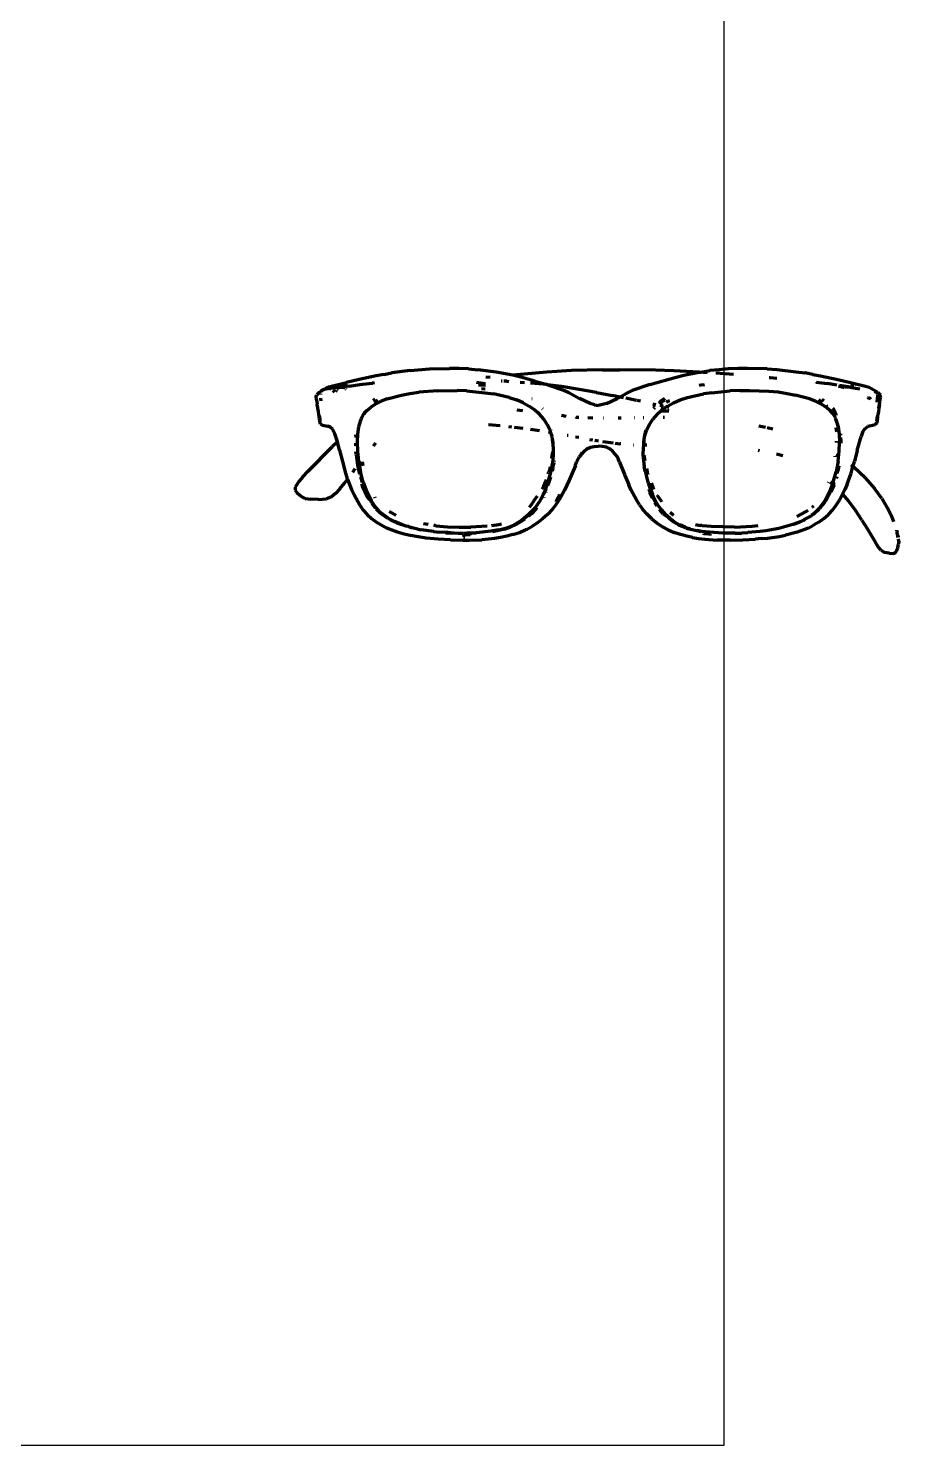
# Model space of a CAD drawing. Header units: millimetres. Extents: x 4307 to 31003, y 2809 to 20009.
# Drawn here: x 13235.4 to 13436.5, y 12475.6 to 12803 of the extents above; entities that cross this region are included whole.
import ezdxf

# ---------------------------------------------------------------- set-up
doc = ezdxf.new("R2010")
doc.units = ezdxf.units.MM
doc.layers.add('ProfileEdges', color=7, linetype='Continuous')

msp = doc.modelspace()

# ---------------------------------------------------------------- linework, layer by layer
msp.add_line((13331.86, 12686.88), (13333.02, 12686.77))
msp.add_lwpolyline([(10872.86, 13720.27), (13396.13, 13720.27), (13396.13, 12475.61), (10872.86, 12475.61)], close=True)
at = {"layer": 'ProfileEdges', "lineweight": 211}
for p, q in [((13323.61, 12723.94), (13328.14, 12724.31)), ((13328.14, 12724.31), (13332.69, 12724.43)), ((13334.93, 12724.4), (13332.69, 12724.43)), ((13337.13, 12724.3), (13334.93, 12724.4)), ((13337.13, 12724.3), (13339.29, 12724.1)), ((13397.14, 12724.3), (13394.99, 12724.1)), ((13399.34, 12724.4), (13397.14, 12724.3)), ((13401.58, 12724.43), (13399.34, 12724.4)), ((13406.14, 12724.31), (13401.58, 12724.43)), ((13406.14, 12724.31), (13408.4, 12724.13)), ((13304.83, 12720.16), (13308.91, 12721.15)), ((13311.83, 12721.84), (13308.91, 12721.15)), ((13315.79, 12722.71), (13311.83, 12721.84)), ((13312.72, 12720.75), (13314.93, 12721.01)), ((13315.4, 12721.05), (13314.93, 12721.01)), ((13317.58, 12723.02), (13315.79, 12722.71)), ((13317.58, 12723.02), (13319.43, 12723.38)), ((13323.61, 12723.94), (13319.43, 12723.38)), ((13340.91, 12720.88), (13338.99, 12721.13)), ((13343.48, 12723.57), (13339.29, 12724.1)), ((13341.05, 12720.86), (13340.91, 12720.88)), ((13342.14, 12722.38), (13341.15, 12722.28)), ((13347.39, 12722.86), (13343.48, 12723.57)), ((13344.93, 12721.49), (13344.64, 12721.5)), ((13346, 12721.44), (13345.26, 12721.47)), ((13346, 12721.44), (13346.42, 12721.41)), ((13355.24, 12723.53), (13347.39, 12722.86)), ((13349.2, 12722.43), (13347.39, 12722.86)), ((13349.07, 12721.23), (13350.03, 12721.17)), ((13352.48, 12721.49), (13349.2, 12722.43)), ((13354.4, 12720.75), (13351.47, 12721.03)), ((13352.48, 12721.49), (13355.28, 12720.67)), ((13360.91, 12723.9), (13355.24, 12723.53)), ((13368.06, 12724.06), (13360.91, 12723.9)), ((13368.06, 12724.06), (13372.03, 12724.08)), ((13380.35, 12723.97), (13372.03, 12724.08)), ((13378.99, 12720.67), (13385.08, 12722.39)), ((13384.54, 12723.83), (13380.35, 12723.97)), ((13390.45, 12723.51), (13384.54, 12723.83)), ((13385.08, 12722.39), (13386.87, 12722.86)), ((13386.87, 12722.86), (13390.45, 12723.51)), ((13390.45, 12723.51), (13390.79, 12723.57)), ((13392.3, 12723.41), (13390.45, 12723.51)), ((13390.79, 12723.57), (13392.86, 12723.9)), ((13394.99, 12724.1), (13392.86, 12723.9)), ((13398.39, 12722.98), (13394.29, 12723.28)), ((13406.61, 12722.33), (13406.84, 12722.31)), ((13406.84, 12722.31), (13408.34, 12722.17)), ((13408.4, 12724.13), (13412.78, 12723.66)), ((13412.78, 12723.66), (13414.84, 12723.38)), ((13416.69, 12723.02), (13414.84, 12723.38)), ((13416.69, 12723.02), (13418.48, 12722.71)), ((13417.35, 12721.28), (13417.48, 12721.26)), ((13417.48, 12721.26), (13419.97, 12720.92)), ((13418.48, 12722.71), (13422.44, 12721.84)), ((13422.22, 12720.56), (13419.97, 12720.92)), ((13422.44, 12721.84), (13425.36, 12721.15)), ((13425.36, 12721.15), (13429.44, 12720.16)), ((13425.99, 12720.94), (13425.81, 12720.92)), ((13426.59, 12720.8), (13425.99, 12720.94)), ((13301.95, 12717.92), (13302.04, 12718.34)), ((13302.03, 12717.14), (13301.95, 12717.92)), ((13302.59, 12718.86), (13302.04, 12718.34)), ((13303.06, 12719.14), (13302.59, 12718.86)), ((13302.89, 12718.56), (13302.9, 12718.41)), ((13303.06, 12719.14), (13302.99, 12718.96)), ((13303.63, 12719.49), (13303.06, 12719.14)), ((13303.11, 12719.26), (13303.06, 12719.14)), ((13303.63, 12719.49), (13303.11, 12719.26)), ((13303.72, 12719.52), (13303.63, 12719.49)), ((13304.55, 12720.04), (13303.72, 12719.52)), ((13305.24, 12719.75), (13303.72, 12719.52)), ((13304.55, 12720.04), (13304.83, 12720.16)), ((13306.75, 12719.96), (13305.24, 12719.75)), ((13305.47, 12719.57), (13305.24, 12719.75)), ((13305.74, 12719.36), (13306.17, 12719.04)), ((13306.53, 12719.27), (13306.38, 12719.08)), ((13306.84, 12719.17), (13306.7, 12719.28)), ((13306.75, 12719.96), (13307.12, 12720.01)), ((13307.12, 12720.01), (13307.17, 12720.02)), ((13307.52, 12720.7), (13307.14, 12720.47)), ((13307.14, 12720.47), (13307.72, 12720.6)), ((13307.17, 12720.02), (13307.48, 12720.25)), ((13307.17, 12720.02), (13307.51, 12720.07)), ((13307.48, 12720.25), (13307.84, 12720.5)), ((13309.52, 12720.34), (13307.51, 12720.07)), ((13308.4, 12720.32), (13307.51, 12720.07)), ((13307.51, 12720.07), (13308.44, 12719.98)), ((13307.77, 12720.82), (13307.68, 12720.8)), ((13307.72, 12720.6), (13308.32, 12720.73)), ((13307.84, 12720.5), (13309.04, 12720.78)), ((13308.32, 12720.73), (13308.83, 12720.83)), ((13308.72, 12720.55), (13308.4, 12720.32)), ((13308.44, 12719.98), (13308.62, 12719.83)), ((13309.04, 12720.78), (13308.72, 12720.55)), ((13308.81, 12719.66), (13308.88, 12719.61)), ((13309.52, 12720.34), (13312.02, 12720.67)), ((13312.02, 12720.67), (13312.67, 12720.74)), ((13318.32, 12717.37), (13321.62, 12718.27)), ((13321.62, 12718.27), (13323.55, 12718.63)), ((13323.55, 12718.63), (13325.61, 12718.91)), ((13330, 12719.26), (13325.61, 12718.91)), ((13330, 12719.26), (13334.47, 12719.31)), ((13336.67, 12719.21), (13334.47, 12719.31)), ((13336.67, 12719.21), (13340.89, 12718.81)), ((13341.01, 12720.43), (13339.46, 12720.57)), ((13340.14, 12719.76), (13340.95, 12719.66)), ((13340.89, 12718.81), (13342.87, 12718.51)), ((13346.54, 12717.66), (13342.87, 12718.51)), ((13346.54, 12717.66), (13348.24, 12717.18)), ((13355.28, 12720.67), (13354.4, 12720.75)), ((13355.28, 12720.67), (13355.48, 12720.61)), ((13355.48, 12720.61), (13359.32, 12719.33)), ((13358.59, 12720.2), (13355.48, 12720.61)), ((13362.71, 12719.56), (13358.59, 12720.2)), ((13359.32, 12719.33), (13360.33, 12718.85)), ((13360.33, 12718.85), (13362.8, 12717.44)), ((13366.67, 12718.87), (13362.71, 12719.56)), ((13366.67, 12718.87), (13370.4, 12718.16)), ((13372.11, 12717.81), (13370.4, 12718.16)), ((13372.11, 12717.81), (13371.46, 12717.44)), ((13372.18, 12717.79), (13372.11, 12717.81)), ((13373.89, 12718.8), (13372.18, 12717.79)), ((13372.95, 12717.64), (13372.18, 12717.79)), ((13374.95, 12719.33), (13373.89, 12718.8)), ((13378.99, 12720.67), (13374.95, 12719.33)), ((13386.03, 12717.18), (13387.73, 12717.66)), ((13387.73, 12717.66), (13391.4, 12718.51)), ((13391.23, 12720.61), (13390.44, 12720.45)), ((13391.23, 12720.61), (13391.62, 12720.66)), ((13393.38, 12718.81), (13391.4, 12718.51)), ((13393.38, 12718.81), (13397.6, 12719.21)), ((13399.8, 12719.31), (13397.6, 12719.21)), ((13399.8, 12719.31), (13402.03, 12719.32)), ((13402.03, 12719.32), (13406.49, 12719.13)), ((13406.49, 12719.13), (13408.69, 12718.99)), ((13408.69, 12718.99), (13410.72, 12718.63)), ((13410.72, 12718.63), (13412.65, 12718.27)), ((13415.95, 12717.37), (13412.65, 12718.27)), ((13423.93, 12719.93), (13422.65, 12720.33)), ((13422.65, 12720.33), (13423.3, 12720.26)), ((13425.31, 12720.06), (13422.84, 12720.46)), ((13424.05, 12720.19), (13425.31, 12720.06)), ((13425.31, 12720.06), (13426.58, 12719.85)), ((13425.46, 12720.83), (13425.95, 12720.73)), ((13425.95, 12720.73), (13426.14, 12720.69)), ((13426.58, 12719.85), (13427.56, 12719.69)), ((13426.75, 12720.7), (13426.59, 12720.8)), ((13429.36, 12717.62), (13429.58, 12717.58)), ((13429.44, 12720.16), (13429.72, 12720.04)), ((13429.49, 12717.68), (13429.58, 12717.65)), ((13429.58, 12717.65), (13429.59, 12717.73)), ((13429.58, 12717.65), (13429.8, 12717.57)), ((13429.58, 12717.58), (13429.58, 12717.65)), ((13431.68, 12718.86), (13429.72, 12720.04)), ((13430.97, 12719.1), (13430.94, 12719.11)), ((13431.56, 12718.81), (13430.97, 12719.1)), ((13431.52, 12716.62), (13431.73, 12718.2)), ((13431.62, 12718.63), (13431.56, 12718.81)), ((13431.69, 12718.39), (13431.63, 12718.59)), ((13431.68, 12718.86), (13432.23, 12718.34)), ((13432.17, 12716.74), (13432.3, 12717.65)), ((13432.27, 12718.08), (13432.23, 12718.34)), ((13432.27, 12718.08), (13432.3, 12717.65)), ((13302.03, 12717.14), (13302.1, 12716.72)), ((13302.1, 12716.72), (13302.09, 12716.69)), ((13302.09, 12716.69), (13302.09, 12716.65)), ((13302.09, 12716.65), (13302.16, 12716.32)), ((13302.2, 12716.09), (13302.16, 12716.32)), ((13302.18, 12716.04), (13302.2, 12716.09)), ((13302.31, 12715.3), (13302.18, 12716.04)), ((13302.3, 12715.25), (13302.31, 12715.3)), ((13302.43, 12714.46), (13302.3, 12715.25)), ((13302.54, 12713.66), (13302.43, 12714.46)), ((13303.1, 12716.83), (13302.97, 12717.57)), ((13313.56, 12714.63), (13313.26, 12714.3)), ((13313.36, 12714.48), (13313.26, 12714.3)), ((13313.36, 12714.48), (13313.56, 12714.63)), ((13313.56, 12714.63), (13314.44, 12715.37)), ((13315.71, 12716.25), (13314.44, 12715.37)), ((13315.48, 12717.3), (13315.05, 12716.99)), ((13315.38, 12716.57), (13316.19, 12717.12)), ((13316.97, 12716.88), (13315.71, 12716.25)), ((13318.32, 12717.37), (13316.97, 12716.88)), ((13349.74, 12716.49), (13348.24, 12717.18)), ((13349.71, 12714.6), (13348.34, 12714.75)), ((13349.74, 12716.49), (13351.15, 12715.73)), ((13351.15, 12715.73), (13352.42, 12714.85)), ((13351.73, 12717.49), (13351.8, 12717.43)), ((13352.42, 12714.85), (13353.11, 12714.23)), ((13354.26, 12715.01), (13354.24, 12715.04)), ((13365.24, 12716.29), (13362.8, 12717.44)), ((13366.25, 12716), (13365.24, 12716.29)), ((13366.25, 12716), (13367.13, 12715.84)), ((13369.03, 12716.29), (13367.13, 12715.84)), ((13369.03, 12716.29), (13371.46, 12717.44)), ((13375.96, 12717.02), (13373.48, 12717.53)), ((13376.89, 12716.83), (13376.13, 12716.99)), ((13379.7, 12716.26), (13380.43, 12716.11)), ((13380.3, 12715.77), (13379.78, 12715.96)), ((13379.98, 12715.15), (13380.14, 12715.36)), ((13380.71, 12713.83), (13381.59, 12714.62)), ((13381.52, 12716.81), (13381.2, 12716.49)), ((13381.29, 12716.26), (13381.48, 12716.44)), ((13381.41, 12715.91), (13381.84, 12715.82)), ((13381.48, 12716.44), (13382.45, 12717.13)), ((13381.49, 12714.62), (13381.59, 12714.62)), ((13381.52, 12716.81), (13382.52, 12717.55)), ((13381.54, 12715.55), (13381.84, 12715.82)), ((13381.59, 12714.62), (13381.84, 12714.85)), ((13381.59, 12714.62), (13383.38, 12714.65)), ((13381.76, 12715.24), (13381.63, 12715.28)), ((13381.84, 12715.82), (13381.93, 12715.9)), ((13381.84, 12715.82), (13382.04, 12715.78)), ((13382.92, 12715.6), (13381.84, 12714.85)), ((13382.11, 12716.03), (13381.93, 12715.9)), ((13382.61, 12717.24), (13382.75, 12717.34)), ((13383.17, 12716.75), (13382.83, 12716.52)), ((13382.83, 12715.62), (13382.92, 12715.6)), ((13383.12, 12715.73), (13382.92, 12715.6)), ((13382.92, 12715.6), (13383.44, 12715.5)), ((13383.12, 12715.73), (13384.52, 12716.49)), ((13383.38, 12714.65), (13383.14, 12714.74)), ((13383.57, 12716.96), (13383.17, 12716.75)), ((13384.52, 12716.49), (13386.03, 12717.18)), ((13417.3, 12716.88), (13415.95, 12717.37)), ((13417.3, 12716.88), (13418.56, 12716.25)), ((13418.89, 12716.57), (13418.08, 12717.12)), ((13419.83, 12715.37), (13418.56, 12716.25)), ((13418.79, 12717.3), (13419.22, 12716.99)), ((13420.02, 12715.65), (13419.81, 12715.84)), ((13420.71, 12714.63), (13419.83, 12715.37)), ((13420.91, 12714.48), (13420.71, 12714.63)), ((13420.71, 12714.63), (13421.01, 12714.3)), ((13420.91, 12714.48), (13421.01, 12714.3)), ((13421.19, 12715.23), (13421.44, 12714.99)), ((13421.44, 12714.99), (13421.88, 12714.27)), ((13429.58, 12717.58), (13429.8, 12717.57)), ((13429.58, 12717.5), (13429.58, 12717.58)), ((13429.8, 12717.57), (13429.84, 12717.52)), ((13429.84, 12717.52), (13430, 12717.48)), ((13429.84, 12717.52), (13430.01, 12717.3)), ((13431.84, 12714.46), (13431.73, 12713.66)), ((13431.97, 12715.2), (13431.84, 12714.46)), ((13431.96, 12715.3), (13432.09, 12715.99)), ((13431.97, 12715.2), (13431.96, 12715.3)), ((13432.09, 12716.04), (13431.97, 12715.25)), ((13432.07, 12716.09), (13432.18, 12716.65)), ((13432.09, 12715.99), (13432.07, 12716.09)), ((13432.18, 12716.69), (13432.17, 12716.74)), ((13432.18, 12716.65), (13432.18, 12716.69)), ((13302.53, 12713.6), (13302.54, 12713.66)), ((13302.53, 12713.6), (13302.64, 12712.98)), ((13302.63, 12713.43), (13302.73, 12712.73)), ((13302.64, 12712.98), (13302.63, 12713.43)), ((13302.63, 12712.92), (13302.64, 12712.98)), ((13302.67, 12712.77), (13302.63, 12712.92)), ((13302.69, 12712.6), (13302.67, 12712.77)), ((13302.71, 12712.5), (13302.69, 12712.6)), ((13302.7, 12712.44), (13302.71, 12712.5)), ((13302.7, 12712.44), (13302.74, 12712.29)), ((13302.73, 12712.73), (13302.8, 12712.24)), ((13302.95, 12711.55), (13302.74, 12712.29)), ((13302.8, 12712.24), (13302.74, 12712.29)), ((13303.4, 12711.33), (13302.95, 12711.55)), ((13303.4, 12711.33), (13304.59, 12711.06)), ((13305.13, 12710.85), (13304.59, 12711.06)), ((13312.25, 12712.64), (13311.72, 12710.89)), ((13312.25, 12712.64), (13311.82, 12711.39)), ((13312.26, 12712.72), (13312.25, 12712.64)), ((13312.3, 12712.79), (13312.26, 12712.72)), ((13312.3, 12712.79), (13312.97, 12713.98)), ((13312.38, 12713.08), (13312.3, 12712.79)), ((13313.26, 12714.3), (13312.97, 12713.98)), ((13313.03, 12713.88), (13313, 12713.8)), ((13313.26, 12714.3), (13313.03, 12713.88)), ((13344.43, 12711.15), (13341.77, 12711.42)), ((13353.11, 12714.23), (13352.89, 12714.25)), ((13353.17, 12714.22), (13353.11, 12714.23)), ((13353.17, 12714.22), (13353.55, 12713.83)), ((13354.52, 12712.68), (13353.55, 12713.83)), ((13355.33, 12711.43), (13354.52, 12712.68)), ((13355.33, 12711.43), (13355.89, 12710.28)), ((13359.16, 12713.43), (13358.64, 12713.51)), ((13359.16, 12713.43), (13359.67, 12713.37)), ((13361.88, 12713.12), (13362.03, 12713.1)), ((13362.62, 12713.08), (13362.03, 12713.1)), ((13365.87, 12712.96), (13364.72, 12713)), ((13368.41, 12712.93), (13368.34, 12712.93)), ((13372.41, 12712.93), (13371.74, 12712.92)), ((13375.5, 12712.97), (13375.41, 12712.97)), ((13377.64, 12713.01), (13377.51, 12713.01)), ((13378.36, 12710.28), (13378.92, 12711.43)), ((13378.92, 12711.43), (13379.74, 12712.68)), ((13380.71, 12713.83), (13379.74, 12712.68)), ((13382.41, 12713.1), (13382.13, 12713.1)), ((13404.19, 12711.17), (13405.78, 12710.81)), ((13421.01, 12714.3), (13421.18, 12713.98)), ((13421.01, 12714.3), (13421.3, 12713.98)), ((13421.89, 12713.08), (13421.3, 12713.98)), ((13422.15, 12713.75), (13421.88, 12714.27)), ((13421.93, 12712.94), (13421.89, 12713.08)), ((13421.93, 12712.94), (13421.97, 12712.79)), ((13422.01, 12712.72), (13421.97, 12712.79)), ((13422.02, 12712.65), (13422.01, 12712.72)), ((13422.45, 12711.39), (13422.02, 12712.65)), ((13422.02, 12712.65), (13422.54, 12710.89)), ((13422.19, 12713.65), (13422.15, 12713.75)), ((13430.87, 12711.33), (13429.38, 12711.01)), ((13431.17, 12711.54), (13430.87, 12711.33)), ((13431.48, 12711.86), (13431.17, 12711.54)), ((13431.47, 12712.24), (13431.54, 12712.73)), ((13431.53, 12712.28), (13431.47, 12712.24)), ((13431.53, 12712.28), (13431.48, 12711.86)), ((13431.57, 12712.44), (13431.53, 12712.28)), ((13431.54, 12712.73), (13431.64, 12713.43)), ((13431.57, 12712.57), (13431.56, 12712.5)), ((13431.56, 12712.5), (13431.57, 12712.44)), ((13431.6, 12712.77), (13431.57, 12712.57)), ((13431.64, 12712.86), (13431.6, 12712.77)), ((13431.63, 12712.98), (13431.74, 12713.55)), ((13431.64, 12713.43), (13431.63, 12712.98)), ((13431.64, 12712.92), (13431.63, 12712.98)), ((13431.64, 12712.86), (13431.64, 12712.92)), ((13431.73, 12713.66), (13431.74, 12713.6)), ((13431.74, 12713.55), (13431.74, 12713.6)), ((13305.68, 12710.41), (13305.13, 12710.85)), ((13305.68, 12710.41), (13306.25, 12709.31)), ((13306.76, 12707.7), (13306.25, 12709.31)), ((13311.09, 12708.85), (13311.07, 12708.43)), ((13311.09, 12708.85), (13311.11, 12709.1)), ((13311.49, 12709.19), (13311.4, 12707.38)), ((13311.72, 12710.89), (13311.49, 12709.19)), ((13347.13, 12710.87), (13346.4, 12710.94)), ((13349.73, 12710.53), (13347.77, 12710.78)), ((13353.55, 12709.98), (13351.45, 12710.3)), ((13356.14, 12709.57), (13355.64, 12709.66)), ((13355.9, 12710.24), (13355.89, 12710.28)), ((13355.97, 12710.1), (13355.9, 12710.24)), ((13356.14, 12709.57), (13355.97, 12710.1)), ((13356.12, 12710.22), (13356.13, 12710.18)), ((13356.34, 12708.88), (13356.14, 12709.57)), ((13356.42, 12708.7), (13356.34, 12708.88)), ((13356.45, 12708.62), (13356.42, 12708.7)), ((13356.51, 12707.98), (13356.45, 12708.62)), ((13356.51, 12707.98), (13356.59, 12707.21)), ((13356.62, 12707.45), (13356.51, 12707.98)), ((13360.15, 12708.88), (13359.92, 12708.91)), ((13362.64, 12708.43), (13361.88, 12708.57)), ((13365.09, 12708.02), (13365.79, 12707.91)), ((13366.33, 12707.82), (13367.12, 12707.69)), ((13377.61, 12707.45), (13377.71, 12707.92)), ((13377.63, 12707.21), (13377.71, 12707.92)), ((13377.71, 12707.92), (13377.72, 12708.05)), ((13377.72, 12708.05), (13377.9, 12708.88)), ((13377.84, 12708.94), (13378.06, 12710.02)), ((13377.9, 12708.88), (13378.28, 12710.1)), ((13378.12, 12710.19), (13378.06, 12710.02)), ((13378.33, 12710.2), (13378.28, 12710.1)), ((13378.36, 12710.28), (13378.33, 12710.2)), ((13406.14, 12710.73), (13407.41, 12710.44)), ((13422.03, 12710.75), (13422.13, 12709.73)), ((13422.54, 12710.89), (13422.77, 12709.19)), ((13422.77, 12709.19), (13422.86, 12707.38)), ((13423.16, 12708.98), (13423.14, 12709.33)), ((13423.22, 12707.68), (13423.19, 12708.42)), ((13426.91, 12705.48), (13427.82, 12708.65)), ((13428.26, 12709.85), (13427.82, 12708.65)), ((13428.59, 12710.41), (13428.26, 12709.85)), ((13428.59, 12710.41), (13429.38, 12711.01)), ((13300.07, 12700.71), (13305.61, 12706.29)), ((13306.82, 12707.47), (13305.61, 12706.29)), ((13306.82, 12707.47), (13306.76, 12707.7)), ((13307.31, 12705.54), (13306.82, 12707.47)), ((13306.95, 12707.59), (13306.86, 12707.51)), ((13307.31, 12705.54), (13307.97, 12702.9)), ((13311.06, 12706.91), (13311.05, 12707.17)), ((13311.08, 12706.5), (13311.06, 12706.91)), ((13311.14, 12704.54), (13311.12, 12705.14)), ((13311.14, 12704.54), (13311.48, 12702.08)), ((13311.4, 12707.38), (13311.46, 12705.33)), ((13311.46, 12705.33), (13311.71, 12702.98)), ((13315.14, 12706.57), (13315.71, 12707.22)), ((13356.54, 12705.17), (13356.48, 12704.43)), ((13356.59, 12707.21), (13356.59, 12707.06)), ((13356.76, 12706), (13356.62, 12707.45)), ((13356.65, 12703.14), (13356.76, 12704.55)), ((13356.76, 12704.55), (13356.76, 12706)), ((13363.74, 12705.26), (13362.85, 12704.18)), ((13363.32, 12704.91), (13362.85, 12704.18)), ((13363.74, 12705.26), (13364.46, 12705.82)), ((13364.46, 12705.82), (13365.29, 12706.22)), ((13365.29, 12706.22), (13366.18, 12706.39)), ((13366.18, 12706.39), (13367.11, 12706.45)), ((13368.04, 12706.39), (13367.11, 12706.45)), ((13368.97, 12706.22), (13368.04, 12706.39)), ((13368.07, 12707.54), (13370.54, 12707.19)), ((13368.97, 12706.22), (13369.81, 12705.82)), ((13370.48, 12705.26), (13369.81, 12705.82)), ((13371.51, 12703.98), (13370.48, 12705.26)), ((13370.98, 12707.13), (13372.13, 12706.97)), ((13372.32, 12706.96), (13372.13, 12706.97)), ((13375.13, 12706.8), (13375.25, 12706.8)), ((13377.46, 12706), (13377.44, 12704.55)), ((13377.44, 12704.55), (13377.73, 12701.74)), ((13377.54, 12706.77), (13377.46, 12706)), ((13377.48, 12706.77), (13377.54, 12706.77)), ((13377.61, 12707.45), (13377.54, 12706.77)), ((13377.54, 12706.77), (13377.63, 12706.77)), ((13377.63, 12706.77), (13377.63, 12707.21)), ((13377.63, 12706.59), (13377.63, 12706.77)), ((13377.63, 12706.77), (13378.33, 12706.76)), ((13404.08, 12705.5), (13404.34, 12705.47)), ((13409.72, 12704.19), (13408.28, 12704.63)), ((13422.15, 12707.32), (13422.15, 12707.61)), ((13422.52, 12702.98), (13422.78, 12705.33)), ((13422.78, 12705.33), (13422.86, 12707.38)), ((13423.2, 12707.18), (13423.22, 12707.68)), ((13426.91, 12705.48), (13426.28, 12702.9)), ((13307.97, 12702.9), (13308.69, 12700.22)), ((13311.49, 12702.03), (13311.45, 12701.96)), ((13311.55, 12702.1), (13311.48, 12702.08)), ((13311.48, 12702.08), (13311.49, 12702.03)), ((13311.49, 12702.03), (13311.96, 12699.96)), ((13311.71, 12702.98), (13312.15, 12700.5)), ((13312.15, 12702.9), (13311.91, 12702.58)), ((13312.55, 12702.75), (13312.53, 12702.85)), ((13312.55, 12702.75), (13312.74, 12701.9)), ((13356, 12701.7), (13355.68, 12700.45)), ((13356.15, 12700.36), (13356.65, 12703.14)), ((13356.36, 12703.72), (13356.48, 12704.43)), ((13356.58, 12701.34), (13356.42, 12700.69)), ((13356.58, 12701.34), (13356.81, 12702.38)), ((13356.85, 12702.61), (13356.81, 12702.38)), ((13356.92, 12703.09), (13356.9, 12702.95)), ((13361.81, 12702.01), (13361.34, 12700.73)), ((13361.81, 12702.01), (13361.88, 12702.17)), ((13361.88, 12702.17), (13362.1, 12702.77)), ((13362.53, 12703.67), (13362.1, 12702.77)), ((13362.53, 12703.67), (13362.69, 12703.98)), ((13362.85, 12704.18), (13362.69, 12703.98)), ((13372.04, 12702.75), (13371.51, 12703.98)), ((13372.04, 12702.75), (13373.18, 12699.93)), ((13377.92, 12703.1), (13377.72, 12704.35)), ((13377.93, 12700.66), (13377.73, 12701.74)), ((13378.23, 12701.33), (13378.44, 12700.45)), ((13421.4, 12701.58), (13421.42, 12701.64)), ((13421.84, 12703.99), (13421.86, 12704.15)), ((13422.59, 12704.13), (13422.06, 12704.45)), ((13422.52, 12702.98), (13422.06, 12700.5)), ((13422.7, 12701.9), (13422.43, 12700.75)), ((13425.95, 12701.72), (13425.54, 12702.03)), ((13425.54, 12700.22), (13425.95, 12701.72)), ((13425.95, 12701.72), (13426.28, 12702.9)), ((13426.26, 12701.49), (13425.95, 12701.72)), ((13428.8, 12699.12), (13426.26, 12701.49)), ((13297.9, 12698.29), (13297.36, 12697.48)), ((13298.82, 12699.37), (13297.9, 12698.29)), ((13298.82, 12699.37), (13300.07, 12700.71)), ((13308.43, 12697.93), (13309.13, 12698.86)), ((13308.69, 12700.22), (13309.11, 12698.92)), ((13309.11, 12698.92), (13309.13, 12698.86)), ((13309.13, 12698.86), (13310.1, 12696.42)), ((13310.89, 12701.22), (13310.29, 12700.41)), ((13311.4, 12701.06), (13311.38, 12701.17)), ((13312.8, 12698.13), (13312.15, 12700.5)), ((13312.15, 12699.26), (13312.54, 12698.07)), ((13312.8, 12698.13), (13313.63, 12695.89)), ((13354.49, 12697.23), (13354.89, 12698.16)), ((13354.81, 12697.87), (13354.89, 12698.16)), ((13354.89, 12698.16), (13355.12, 12698.73)), ((13355.1, 12698.71), (13354.89, 12698.16)), ((13354.97, 12696.62), (13355.86, 12699.3)), ((13355.71, 12698.12), (13355.41, 12697.32)), ((13355.55, 12700.06), (13355.68, 12700.45)), ((13356.07, 12699.3), (13355.71, 12698.12)), ((13355.86, 12699.3), (13356.15, 12700.36)), ((13360.41, 12698.62), (13359.33, 12696.33)), ((13361.34, 12700.73), (13360.41, 12698.62)), ((13373.18, 12699.93), (13373.27, 12699.69)), ((13373.27, 12699.69), (13373.71, 12698.62)), ((13373.71, 12698.62), (13374.13, 12697.52)), ((13377.93, 12700.66), (13378.16, 12699.78)), ((13378.16, 12699.78), (13378.33, 12699)), ((13378.33, 12699), (13378.64, 12697.95)), ((13378.64, 12699.83), (13378.44, 12700.45)), ((13378.64, 12697.95), (13379.08, 12696.62)), ((13420.33, 12698.12), (13420.26, 12697.95)), ((13420.67, 12698.22), (13420.94, 12698.01)), ((13420.94, 12698.01), (13421.23, 12697.73)), ((13421.39, 12698.13), (13421.23, 12697.73)), ((13421.39, 12698.13), (13422.06, 12700.5)), ((13421.44, 12697.52), (13421.65, 12698.06)), ((13422.14, 12699.04), (13422.28, 12699.46)), ((13422.27, 12700.16), (13422.43, 12700.75)), ((13424.62, 12697.66), (13425.54, 12700.22)), ((13428.8, 12699.12), (13430.93, 12696.7)), ((13297.09, 12697.01), (13297.03, 12696.3)), ((13297.03, 12696.3), (13297.57, 12695.53)), ((13297.36, 12697.48), (13297.09, 12697.01)), ((13298.44, 12694.83), (13297.57, 12695.53)), ((13299.36, 12694.38), (13298.44, 12694.83)), ((13305.48, 12694.76), (13304.3, 12694.3)), ((13306.38, 12695.51), (13305.48, 12694.76)), ((13307.36, 12696.58), (13306.38, 12695.51)), ((13307.36, 12696.58), (13308.43, 12697.93)), ((13310.1, 12696.42), (13310.68, 12695.2)), ((13310.68, 12695.2), (13312.01, 12692.81)), ((13312.4, 12697.75), (13312.6, 12697.2)), ((13313.89, 12694.58), (13312.6, 12697.2)), ((13312.8, 12697.27), (13313.74, 12695.1)), ((13313.63, 12695.89), (13314.64, 12693.84)), ((13313.74, 12695.1), (13314.29, 12694.08)), ((13315.58, 12694.48), (13315.46, 12694.68)), ((13353, 12694.88), (13352.16, 12693.74)), ((13353.76, 12694.06), (13354.41, 12695.32)), ((13353.76, 12694.06), (13354.34, 12694.99)), ((13354.13, 12696.56), (13354.49, 12697.23)), ((13354.97, 12696.62), (13354.41, 12695.32)), ((13354.85, 12697.7), (13354.49, 12697.23)), ((13354.54, 12694.69), (13354.49, 12694.59)), ((13355.08, 12695.78), (13355.1, 12695.83)), ((13358.15, 12695.29), (13357.39, 12693.92)), ((13357.39, 12693.67), (13358.11, 12694.72)), ((13359.33, 12696.33), (13358.05, 12694.04)), ((13358.15, 12695.18), (13358.15, 12695.29)), ((13374.73, 12696.33), (13374.13, 12697.52)), ((13375.93, 12694.04), (13374.73, 12696.33)), ((13378.78, 12696.56), (13379.22, 12695.55)), ((13379.06, 12695.5), (13378.95, 12695.77)), ((13379.06, 12695.5), (13379.53, 12694.52)), ((13379.08, 12696.62), (13379.6, 12695.32)), ((13379.17, 12697.7), (13379.89, 12696.48)), ((13379.17, 12697.7), (13379.86, 12696.48)), ((13379.26, 12697.87), (13379.24, 12697.92)), ((13379.31, 12697.91), (13379.69, 12696.95)), ((13380.2, 12694.06), (13379.6, 12695.32)), ((13380.22, 12693.67), (13379.61, 12694.77)), ((13379.93, 12696.47), (13379.69, 12696.95)), ((13380.75, 12695.05), (13380.79, 12695.04)), ((13380.79, 12695.04), (13380.8, 12694.96)), ((13381.7, 12693.74), (13380.8, 12694.96)), ((13419.46, 12693.84), (13420.51, 12695.89)), ((13420.08, 12694.53), (13420.82, 12695.88)), ((13421.23, 12697.73), (13420.51, 12695.89)), ((13420.81, 12695.99), (13420.9, 12696.18)), ((13421.51, 12697.45), (13420.82, 12695.88)), ((13420.9, 12696.18), (13421.44, 12697.52)), ((13421.23, 12697.73), (13421.44, 12697.52)), ((13421.44, 12697.52), (13421.51, 12697.45)), ((13421.58, 12697.6), (13421.51, 12697.45)), ((13421.51, 12697.45), (13421.64, 12697.33)), ((13423.54, 12695.37), (13422.83, 12693.99)), ((13424.08, 12696.42), (13423.54, 12695.37)), ((13423.54, 12695.37), (13424.94, 12693.73)), ((13424.62, 12697.66), (13424.08, 12696.42)), ((13432.64, 12694.33), (13430.93, 12696.7)), ((13299.36, 12694.38), (13300.66, 12694.21)), ((13302.35, 12694.15), (13300.66, 12694.21)), ((13302.35, 12694.15), (13304.3, 12694.3)), ((13312.01, 12692.81), (13312.81, 12691.7)), ((13312.81, 12691.7), (13313.7, 12690.66)), ((13314.29, 12694.08), (13313.89, 12694.58)), ((13314.29, 12694.08), (13314.73, 12693.36)), ((13314.64, 12693.84), (13315.23, 12692.9)), ((13314.73, 12693.36), (13314.76, 12693.34)), ((13315.65, 12692.13), (13314.86, 12693.17)), ((13315.92, 12692.03), (13315.23, 12692.9)), ((13315.89, 12691.9), (13316.47, 12691.32)), ((13316.47, 12691.32), (13315.89, 12691.87)), ((13316.7, 12691.23), (13315.92, 12692.03)), ((13352.44, 12692.17), (13351.01, 12690.68)), ((13351.58, 12692.93), (13351.11, 12692.32)), ((13352.16, 12691.74), (13351.2, 12690.71)), ((13352.1, 12693.66), (13351.58, 12692.93)), ((13352.66, 12691.88), (13351.68, 12690.84)), ((13352.16, 12693.74), (13352.13, 12693.7)), ((13352.16, 12691.74), (13352.44, 12692.17)), ((13353.38, 12693.45), (13352.44, 12692.17)), ((13352.44, 12692.17), (13353.01, 12692.86)), ((13352.66, 12691.88), (13352.98, 12692.3)), ((13353.01, 12692.86), (13353.38, 12693.45)), ((13353.59, 12693.73), (13353.38, 12693.45)), ((13353.59, 12693.73), (13353.76, 12694.06)), ((13354.46, 12694.54), (13354.43, 12694.49)), ((13356.46, 12691.84), (13355.39, 12690.69)), ((13357.28, 12692.91), (13356.46, 12691.84)), ((13357.28, 12692.91), (13358.05, 12694.04)), ((13357.39, 12693.92), (13357.39, 12693.67)), ((13376.65, 12692.91), (13375.93, 12694.04)), ((13376.65, 12692.91), (13377.42, 12691.84)), ((13378.38, 12690.74), (13377.42, 12691.84)), ((13380.12, 12693.46), (13380.38, 12693.02)), ((13380.2, 12694.06), (13380.9, 12692.86)), ((13380.41, 12693.39), (13380.22, 12693.67)), ((13380.7, 12692.57), (13380.38, 12693.02)), ((13380.9, 12692.86), (13381.71, 12691.74)), ((13382.12, 12690.84), (13381.25, 12691.81)), ((13382.57, 12690.62), (13381.4, 12691.99)), ((13381.7, 12693.74), (13381.79, 12693.62)), ((13381.71, 12691.74), (13382.61, 12690.71)), ((13415.02, 12691.25), (13415.62, 12691.68)), ((13416.81, 12692.61), (13416.45, 12692.27)), ((13416.45, 12692.27), (13416.49, 12692.27)), ((13416.85, 12692.57), (13416.49, 12692.27)), ((13417.3, 12691.23), (13418.12, 12692.03)), ((13417.3, 12691.23), (13418.13, 12691.93)), ((13418.12, 12692.03), (13419.46, 12693.84)), ((13418.37, 12692.23), (13418.53, 12692.34)), ((13418.53, 12692.34), (13418.93, 12692.89)), ((13418.93, 12692.89), (13419.19, 12693.19)), ((13419.16, 12693.19), (13419.47, 12693.61)), ((13419.47, 12693.61), (13419.19, 12693.19)), ((13419.47, 12693.61), (13419.81, 12694.08)), ((13419.81, 12694.08), (13420.03, 12694.5)), ((13420.08, 12694.53), (13420.03, 12694.5)), ((13420.33, 12690.66), (13421.26, 12691.7)), ((13421.26, 12691.7), (13422.09, 12692.81)), ((13422.09, 12692.81), (13422.83, 12693.99)), ((13424.94, 12693.73), (13426.6, 12691.51)), ((13428.02, 12689.39), (13426.6, 12691.51)), ((13432.64, 12694.33), (13433.96, 12692.13)), ((13434.93, 12690.2), (13433.96, 12692.13)), ((13313.7, 12690.66), (13314.72, 12689.73)), ((13314.72, 12689.73), (13315.84, 12688.9)), ((13315.84, 12688.9), (13318.23, 12687.55)), ((13316.47, 12691.32), (13317.36, 12690.57)), ((13316.99, 12690.83), (13316.47, 12691.32)), ((13318.45, 12689.89), (13316.7, 12691.23)), ((13316.99, 12690.83), (13317.36, 12690.57)), ((13317.36, 12690.57), (13318.45, 12689.89)), ((13317.36, 12690.57), (13318.42, 12689.86)), ((13318.45, 12689.89), (13318.42, 12689.86)), ((13318.45, 12689.89), (13318.78, 12689.68)), ((13318.78, 12689.68), (13319.36, 12689.31)), ((13320.01, 12689.07), (13318.78, 12689.68)), ((13318.8, 12691.34), (13318.92, 12691.25)), ((13320.4, 12690.47), (13318.92, 12691.25)), ((13320.42, 12688.8), (13319.36, 12689.31)), ((13321.62, 12688.4), (13320.01, 12689.07)), ((13320.42, 12688.8), (13320.01, 12689.07)), ((13320.55, 12688.76), (13320.42, 12688.8)), ((13320.55, 12688.76), (13321.63, 12688.33)), ((13322.68, 12688.01), (13321.62, 12688.4)), ((13327.78, 12688.39), (13326.74, 12688.55)), ((13329.57, 12688.09), (13329.12, 12688.17)), ((13342.46, 12688.11), (13344.09, 12688.37)), ((13344.09, 12688.37), (13344.71, 12688.53)), ((13346.44, 12687.74), (13347.72, 12688.3)), ((13348.05, 12688.34), (13346.74, 12687.77)), ((13347.81, 12688.33), (13347.72, 12688.3)), ((13348.09, 12688.51), (13347.81, 12688.33)), ((13348.05, 12688.34), (13349.32, 12689.04)), ((13349.47, 12689.39), (13348.09, 12688.51)), ((13348.96, 12688.98), (13348.09, 12688.51)), ((13348.96, 12688.98), (13350.13, 12689.79)), ((13350.12, 12689.58), (13349.32, 12689.04)), ((13351.01, 12690.68), (13349.47, 12689.39)), ((13351.2, 12690.71), (13350.13, 12689.79)), ((13351.68, 12690.84), (13350.99, 12690.25)), ((13353.05, 12688.72), (13351.72, 12687.87)), ((13354.25, 12689.64), (13353.05, 12688.72)), ((13355.39, 12690.69), (13354.25, 12689.64)), ((13379.51, 12689.64), (13378.38, 12690.74)), ((13379.51, 12689.64), (13380.69, 12688.68)), ((13380.69, 12688.68), (13381.94, 12687.83)), ((13382.12, 12690.84), (13382.68, 12690.34)), ((13384.04, 12689.32), (13382.57, 12690.62)), ((13383.62, 12689.79), (13382.61, 12690.71)), ((13384.73, 12688.98), (13383.62, 12689.79)), ((13384.04, 12689.32), (13383.63, 12689.56)), ((13384.34, 12690.58), (13383.71, 12691.12)), ((13383.71, 12691.12), (13384.49, 12690.53)), ((13384.36, 12689.04), (13384.04, 12689.32)), ((13385.34, 12688.48), (13384.04, 12689.32)), ((13385.34, 12688.48), (13384.36, 12689.04)), ((13384.73, 12688.98), (13385.92, 12688.3)), ((13385.67, 12688.27), (13385.34, 12688.48)), ((13386.63, 12687.87), (13385.67, 12688.27)), ((13385.7, 12688.29), (13386.63, 12687.87)), ((13387.16, 12687.74), (13385.92, 12688.3)), ((13388.18, 12688.72), (13388.15, 12688.73)), ((13389.54, 12688.36), (13390.69, 12688.14)), ((13391.01, 12688.11), (13390.69, 12688.14)), ((13412.04, 12688.36), (13408.8, 12687.44)), ((13413.73, 12689.01), (13412.04, 12688.36)), ((13413.3, 12688.76), (13412.18, 12688.33)), ((13412.96, 12690.2), (13415.02, 12691.25)), ((13413.73, 12689.01), (13413.3, 12688.76)), ((13413.73, 12689.01), (13414.87, 12689.57)), ((13414.37, 12689.27), (13413.73, 12689.01)), ((13414.5, 12689.3), (13414.37, 12689.27)), ((13414.5, 12689.3), (13414.87, 12689.57)), ((13414.87, 12689.57), (13416.21, 12690.32)), ((13415.6, 12687.55), (13416.83, 12688.17)), ((13416.21, 12690.32), (13416.39, 12690.5)), ((13417.3, 12691.23), (13416.39, 12690.5)), ((13416.39, 12690.5), (13416.59, 12690.57)), ((13416.75, 12690.71), (13416.59, 12690.57)), ((13416.85, 12690.78), (13416.75, 12690.71)), ((13418.1, 12688.9), (13416.83, 12688.17)), ((13417.3, 12691.23), (13416.85, 12690.78)), ((13418.1, 12688.9), (13419.26, 12689.73)), ((13419.26, 12689.73), (13420.33, 12690.66)), ((13428.02, 12689.39), (13429.21, 12687.46)), ((13435.42, 12689), (13434.93, 12690.2)), ((13319.47, 12687.02), (13318.23, 12687.55)), ((13320.68, 12686.58), (13319.47, 12687.02)), ((13321.95, 12686.2), (13320.68, 12686.58)), ((13323.23, 12685.89), (13321.95, 12686.2)), ((13323.23, 12687.87), (13322.68, 12688.01)), ((13323.23, 12687.87), (13326.21, 12687.15)), ((13323.9, 12687.63), (13323.23, 12687.87)), ((13325.94, 12685.4), (13323.23, 12685.89)), ((13323.96, 12687.61), (13323.9, 12687.63)), ((13327.33, 12685.21), (13325.94, 12685.4)), ((13329, 12686.73), (13326.21, 12687.15)), ((13330.13, 12684.95), (13327.33, 12685.21)), ((13329, 12686.73), (13330.37, 12686.59)), ((13329.57, 12688.09), (13332.24, 12687.86)), ((13332.93, 12684.8), (13330.13, 12684.95)), ((13331.75, 12686.5), (13330.37, 12686.59)), ((13331.75, 12686.5), (13335.92, 12686.36)), ((13331.98, 12686.45), (13334.74, 12686.35)), ((13332.24, 12687.86), (13334.94, 12687.75)), ((13334.74, 12686.35), (13335.92, 12686.36)), ((13334.94, 12687.75), (13337.67, 12687.75)), ((13335.92, 12686.36), (13336.06, 12686.32)), ((13335.99, 12685.57), (13335.98, 12685.5)), ((13335.98, 12685.5), (13336.26, 12685.5)), ((13336.08, 12686), (13336, 12685.62)), ((13337.39, 12686.41), (13336.06, 12686.32)), ((13337.54, 12686), (13336.08, 12686)), ((13337.39, 12686.41), (13338.9, 12686.46)), ((13337.52, 12685.89), (13337.54, 12686)), ((13341.44, 12687.97), (13337.67, 12687.75)), ((13342.3, 12686.79), (13338.9, 12686.46)), ((13343.1, 12685.12), (13340.2, 12684.85)), ((13344.13, 12687.13), (13342.3, 12686.79)), ((13342.67, 12686.74), (13345.15, 12687.29)), ((13344.49, 12685.35), (13343.1, 12685.12)), ((13344.13, 12687.13), (13346, 12687.6)), ((13345.97, 12685.65), (13344.49, 12685.35)), ((13345.15, 12687.29), (13346, 12687.6)), ((13345.42, 12687.32), (13345.15, 12687.25)), ((13345.42, 12687.32), (13346.74, 12687.77)), ((13347.37, 12686.03), (13345.97, 12685.65)), ((13346, 12687.6), (13346.44, 12687.74)), ((13347.37, 12686.03), (13348.87, 12686.52)), ((13348.87, 12686.52), (13350.24, 12687.11)), ((13350.33, 12687.16), (13350.24, 12687.11)), ((13350.33, 12687.16), (13351.72, 12687.87)), ((13383.27, 12687.11), (13381.94, 12687.83)), ((13383.27, 12687.11), (13384.64, 12686.52)), ((13386.09, 12686.03), (13384.64, 12686.52)), ((13387.56, 12685.68), (13386.09, 12686.03)), ((13386.63, 12687.87), (13386.84, 12687.77)), ((13387.36, 12687.62), (13386.84, 12687.77)), ((13387.16, 12687.74), (13387.36, 12687.62)), ((13387.36, 12687.62), (13387.44, 12687.59)), ((13387.42, 12687.54), (13387.44, 12687.59)), ((13387.42, 12687.54), (13388.4, 12687.29)), ((13388.4, 12687.29), (13387.44, 12687.59)), ((13388.9, 12685.35), (13387.56, 12685.68)), ((13388.4, 12687.29), (13389.9, 12686.95)), ((13388.9, 12685.35), (13390.27, 12685.12)), ((13391.05, 12686.75), (13389.9, 12686.95)), ((13389.9, 12686.95), (13390.84, 12686.74)), ((13390.27, 12685.12), (13391.71, 12684.96)), ((13392.81, 12686.57), (13391.05, 12686.75)), ((13393.19, 12687.87), (13391.15, 12688.09)), ((13391.5, 12686.21), (13391.53, 12685.96)), ((13392.93, 12686.1), (13391.5, 12686.21)), ((13391.71, 12684.96), (13394.61, 12684.78)), ((13395.92, 12686.36), (13392.81, 12686.57)), ((13392.97, 12685.79), (13392.93, 12686.1)), ((13398.62, 12687.75), (13393.19, 12687.87)), ((13395.97, 12686.37), (13395.92, 12686.36)), ((13398.27, 12686.36), (13395.97, 12686.37)), ((13398.75, 12686.35), (13398.27, 12686.36)), ((13398.62, 12687.75), (13402.7, 12687.96)), ((13398.75, 12686.35), (13398.85, 12686.36)), ((13398.85, 12686.36), (13398.93, 12686.37)), ((13398.93, 12686.37), (13401.66, 12686.48)), ((13398.93, 12686.37), (13400.23, 12686.37)), ((13400.48, 12684.8), (13403.33, 12684.95)), ((13404.45, 12686.72), (13401.66, 12686.48)), ((13402.7, 12687.96), (13404.07, 12688.11)), ((13404.74, 12685.1), (13403.33, 12684.95)), ((13405.86, 12686.9), (13404.45, 12686.72)), ((13404.74, 12685.1), (13406.19, 12685.21)), ((13408.8, 12687.44), (13405.86, 12686.9)), ((13406.19, 12685.21), (13409.02, 12685.62)), ((13409.02, 12685.62), (13410.38, 12685.93)), ((13413.05, 12686.58), (13410.38, 12685.93)), ((13415.6, 12687.55), (13413.05, 12686.58)), ((13429.21, 12687.46), (13431.07, 12684.34)), ((13436.09, 12686.8), (13436.06, 12687.03)), ((13436.09, 12686.8), (13436.17, 12686.56)), ((13436.15, 12686.43), (13436.17, 12686.56)), ((13436.39, 12685.35), (13436.15, 12686.43)), ((13436.32, 12685.9), (13436.39, 12685.35)), ((13436.52, 12684.54), (13436.45, 12685.02)), ((13332.93, 12684.8), (13335.81, 12684.74)), ((13335.81, 12684.74), (13337.28, 12684.75)), ((13337.28, 12684.75), (13340.2, 12684.85)), ((13397.56, 12684.74), (13394.61, 12684.78)), ((13397.56, 12684.74), (13400.48, 12684.8)), ((13431.81, 12683.21), (13431.07, 12684.34)), ((13432.46, 12682.42), (13431.81, 12683.21)), ((13432.46, 12682.42), (13433.21, 12681.92)), ((13434.34, 12681.71), (13433.21, 12681.92)), ((13434.34, 12681.71), (13435.25, 12681.7)), ((13435.25, 12681.7), (13435.81, 12681.92)), ((13435.81, 12681.92), (13436.12, 12682.37)), ((13436.12, 12682.37), (13436.34, 12683)), ((13436.34, 12683), (13436.51, 12683.83)), ((13436.52, 12684.54), (13436.51, 12683.83))]:
    msp.add_line(p, q, dxfattribs=at)

doc.saveas('drawing.dxf')
